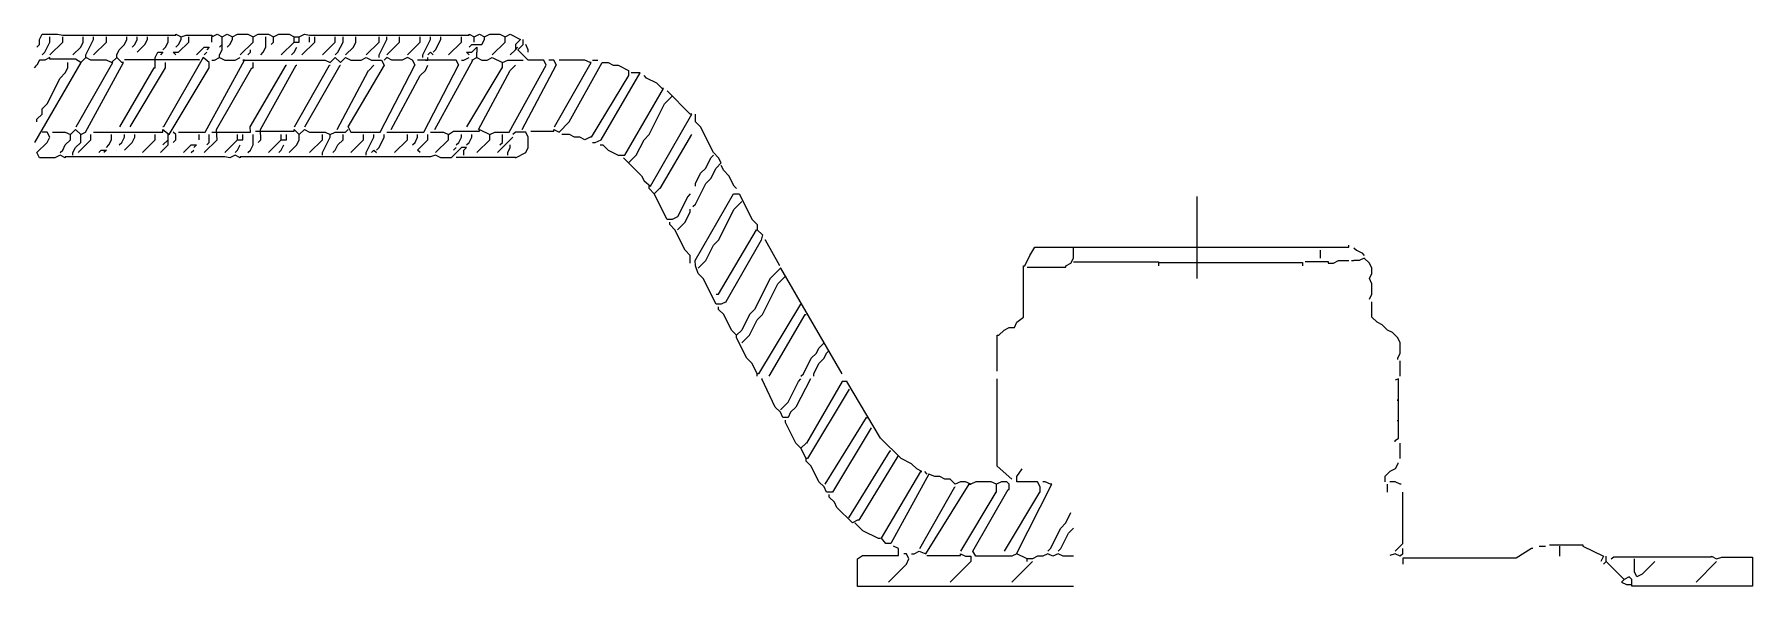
# Model space of a CAD drawing. Header units: millimetres. Extents: x -194958 to 83200, y -72620 to 64568.
# Drawn here: x -192468 to -192161.7, y -36059 to -35960.5 of the extents above; entities that cross this region are included whole.
import ezdxf

# ---------------------------------------------------------------- set-up
doc = ezdxf.new("R2010")
doc.units = ezdxf.units.MM
doc.header["$LTSCALE"] = 200
doc.layers.add('VL-TEST-DRAIN VALVE', color=7, linetype='Continuous', lineweight=20)

# ---------------------------------------------------------------- blocks, each defined once
blk = doc.blocks.new('A$Cab73a533')
at = {"color": 7}
for p, q in [((-30.696, 48.662, 0.006), (-30.611, 48.747, 0.006)), ((-30.611, 48.916, 0.006), (-30.527, 49.086, 0.006)), ((-30.611, 48.747, 0.006), (-30.611, 48.916, 0.006)), ((-30.527, 49.086, 0.006), (-30.018, 49.086, 0.006)), ((-30.442, 48.493, 0.006), (-30.273, 48.831, 0.006)), ((-30.273, 48.831, 0.006), (-30.273, 49.001, 0.006)), ((-30.273, 48.408, 0.006), (-29.849, 48.831, 0.006)), ((-30.018, 49.086, 0.006), (-29.849, 49.054, 0.006)), ((-29.849, 49.054, 0.006), (-26.121, 49.054, 0.006)), ((-29.849, 48.831, 0.006), (-29.849, 49.001, 0.006)), ((-29.256, 48.662, 0.006), (-29.171, 48.831, 0.006)), ((-29.171, 48.831, 0.006), (-29.171, 49.001, 0.006)), ((-29.086, 48.408, 0.006), (-28.832, 48.916, 0.006)), ((-28.832, 48.916, 0.006), (-28.832, 49.001, 0.006)), ((-28.832, 48.408, 0.006), (-28.409, 48.831, 0.006)), ((-28.409, 48.831, 0.006), (-28.409, 49.001, 0.006)), ((-27.985, 48.577, 0.006), (-27.816, 48.747, 0.006)), ((-27.816, 48.747, 0.006), (-27.731, 48.916, 0.006)), ((-27.731, 48.916, 0.006), (-27.731, 49.001, 0.006)), ((-27.562, 48.662, 0.006), (-27.477, 48.747, 0.006)), ((-27.477, 48.747, 0.006), (-27.392, 48.916, 0.006)), ((-27.392, 48.916, 0.006), (-27.392, 49.001, 0.006)), ((-27.392, 48.493, 0.006), (-27.138, 48.747, 0.006)), ((-27.138, 48.747, 0.006), (-27.053, 48.916, 0.006)), ((-27.053, 48.916, 0.006), (-27.053, 49.001, 0.006)), ((-26.46, 48.662, 0.006), (-26.375, 48.831, 0.006)), ((-26.375, 48.831, 0.006), (-26.375, 49.001, 0.006)), ((-26.121, 49.054, 0.006), (-26.121, 49.086, 0.006)), ((-26.121, 49.086, 0.006), (-25.952, 49.001, 0.006)), ((-26.121, 48.662, 0.006), (-26.037, 48.747, 0.006)), ((-26.037, 48.747, 0.006), (-25.952, 48.916, 0.006)), ((-26.037, 48.493, 0.006), (-25.698, 48.831, 0.006)), ((-25.952, 49.001, 0.006), (-25.782, 49.057, 0.006)), ((-25.952, 48.916, 0.006), (-25.952, 49.001, 0.006)), ((-25.782, 49.057, 0.006), (-24.935, 49.057, 0.006)), ((-25.698, 48.831, 0.006), (-25.698, 49.001, 0.006)), ((-24.935, 49.001, 0.006), (-24.766, 49.086, 0.006)), ((-24.935, 49.057, 0.006), (-24.935, 49.001, 0.006)), ((-24.935, 48.831, 0.006), (-24.935, 49.001, 0.006)), ((-24.766, 49.086, 0.006), (-24.596, 49.001, 0.006)), ((-24.596, 48.747, 0.006), (-24.681, 48.662, 0.006)), ((-24.596, 49.001, 0.006), (-24.427, 49.086, 0.006)), ((-24.596, 48.747, 0.006), (-24.596, 49.001, 0.006)), ((-24.596, 48.577, 0.006), (-24.596, 48.747, 0.006)), ((-24.427, 49.086, 0.006), (-24.257, 49.001, 0.006)), ((-24.427, 48.662, 0.006), (-24.342, 48.747, 0.006)), ((-24.342, 48.747, 0.006), (-24.257, 48.916, 0.006)), ((-24.257, 49.001, 0.006), (-24.088, 49.086, 0.006)), ((-24.257, 48.916, 0.006), (-24.257, 49.001, 0.006)), ((-24.088, 49.086, 0.006), (-23.749, 49.086, 0.006)), ((-24.003, 48.408, 0.006), (-23.58, 48.831, 0.006)), ((-23.749, 49.086, 0.006), (-23.58, 49.001, 0.006)), ((-23.58, 49.001, 0.006), (-23.41, 49.086, 0.006)), ((-23.58, 48.831, 0.006), (-23.58, 49.001, 0.006)), ((-23.41, 49.086, 0.006), (-23.071, 49.086, 0.006)), ((-23.156, 48.662, 0.006), (-23.156, 49.001, 0.006)), ((-23.071, 49.086, 0.006), (-22.902, 49.001, 0.006)), ((-22.987, 48.747, 0.006), (-22.902, 48.831, 0.006)), ((-22.902, 49.001, 0.006), (-22.732, 49.086, 0.006)), ((-22.902, 48.831, 0.006), (-22.902, 49.001, 0.006)), ((-22.732, 49.086, 0.006), (-22.394, 49.086, 0.006)), ((-22.648, 48.408, 0.006), (-22.224, 48.831, 0.006)), ((-22.394, 49.086, 0.006), (-22.224, 49.001, 0.006)), ((-22.224, 49.001, 0.006), (-22.055, 49.001, 0.006)), ((-22.224, 48.831, 0.006), (-22.224, 49.001, 0.006)), ((-22.224, 48.831, 0.006), (-22.055, 48.831, 0.006)), ((-22.055, 49.001, 0.006), (-21.885, 49.086, 0.006)), ((-22.055, 48.831, 0.006), (-22.055, 49.001, 0.006)), ((-21.97, 48.408, 0.006), (-21.546, 48.831, 0.006)), ((-21.885, 49.086, 0.006), (-21.716, 49.053, 0.006)), ((-21.716, 49.053, 0.006), (-16.463, 49.053, 0.006)), ((-21.716, 48.831, 0.006), (-21.716, 49.001, 0.006)), ((-21.546, 48.831, 0.006), (-21.546, 49.001, 0.006)), ((-21.292, 48.408, 0.006), (-20.869, 48.831, 0.006)), ((-20.869, 48.831, 0.006), (-20.869, 49.001, 0.006)), ((-20.784, 48.493, 0.006), (-20.614, 48.831, 0.006)), ((-20.614, 48.831, 0.006), (-20.614, 49.001, 0.006)), ((-20.276, 48.662, 0.006), (-20.191, 48.831, 0.006)), ((-20.191, 48.831, 0.006), (-20.191, 49.001, 0.006)), ((-19.852, 48.408, 0.006), (-19.428, 48.831, 0.006)), ((-19.428, 48.831, 0.006), (-19.428, 49.001, 0.006)), ((-19.428, 48.408, 0.006), (-19.174, 48.916, 0.006)), ((-19.174, 48.916, 0.006), (-19.174, 49.001, 0.006)), ((-19.174, 48.408, 0.006), (-18.751, 48.831, 0.006)), ((-18.751, 48.831, 0.006), (-18.751, 49.001, 0.006)), ((-18.496, 48.408, 0.006), (-18.073, 48.831, 0.006)), ((-18.073, 48.831, 0.006), (-18.073, 49.001, 0.006)), ((-17.988, 48.408, 0.006), (-17.734, 48.916, 0.006)), ((-17.734, 48.916, 0.006), (-17.734, 49.001, 0.006)), ((-17.565, 48.577, 0.006), (-17.395, 48.916, 0.006)), ((-17.395, 48.916, 0.006), (-17.395, 49.001, 0.006)), ((-17.141, 48.408, 0.006), (-16.717, 48.831, 0.006)), ((-16.717, 48.831, 0.006), (-16.717, 49.001, 0.006)), ((-16.463, 49.053, 0.006), (-16.463, 49.086, 0.006)), ((-16.463, 49.086, 0.006), (-16.294, 49.001, 0.006)), ((-16.463, 48.662, 0.006), (-16.378, 48.747, 0.006)), ((-16.378, 48.747, 0.006), (-16.04, 48.747, 0.006)), ((-16.294, 49.001, 0.006), (-16.124, 49.086, 0.006)), ((-16.294, 48.831, 0.006), (-16.294, 49.001, 0.006)), ((-16.124, 49.086, 0.006), (-15.955, 49.001, 0.006)), ((-16.04, 48.747, 0.006), (-15.955, 48.916, 0.006)), ((-15.955, 49.001, 0.006), (-15.785, 49.086, 0.006)), ((-15.955, 48.916, 0.006), (-15.955, 49.001, 0.006)), ((-15.785, 49.086, 0.006), (-15.447, 49.086, 0.006)), ((-15.701, 48.408, 0.006), (-15.277, 48.831, 0.006)), ((-15.447, 49.086, 0.006), (-15.277, 49.001, 0.006)), ((-15.277, 49.001, 0.006), (-15.108, 49.086, 0.006)), ((-15.277, 48.831, 0.006), (-15.277, 49.001, 0.006)), ((-15.108, 49.086, 0.006), (-14.769, 48.916, 0.006)), ((-14.769, 48.916, 0.006), (-14.938, 48.747, 0.006)), ((-14.938, 48.747, 0.006), (-14.938, 48.577, 0.006)), ((-14.854, 48.577, 0.006), (-14.684, 48.747, 0.006)), ((-14.684, 48.747, 0.006), (-14.684, 48.916, 0.006)), ((-14.515, 48.577, 0.006), (-14.599, 48.747, 0.006)), ((-30.764, 45.527, 0.006), (-29.243, 48.154, 0.006)), ((-30.611, 48.238, 0.006), (-30.696, 48.069, 0.006)), ((-30.442, 48.238, 0.006), (-30.611, 48.238, 0.006)), ((-30.527, 48.408, 0.006), (-30.442, 48.493, 0.006)), ((-30.273, 48.323, 0.006), (-30.442, 48.238, 0.006)), ((-30.273, 48.267, 0.006), (-30.273, 48.323, 0.006)), ((-29.425, 48.267, 0.006), (-30.273, 48.267, 0.006)), ((-29.68, 47.984, 0.006), (-29.68, 48.154, 0.006)), ((-29.51, 48.408, 0.006), (-29.256, 48.662, 0.006)), ((-29.256, 48.154, 0.006), (-29.425, 48.267, 0.006)), ((-29.4, 46.036, 0.006), (-28.196, 48.154, 0.006)), ((-29.086, 48.323, 0.006), (-29.256, 48.154, 0.006)), ((-29.243, 48.154, 0.006), (-29.256, 48.154, 0.006)), ((-29.098, 45.866, 0.006), (-27.847, 48.154, 0.006)), ((-29.086, 48.323, 0.006), (-29.086, 48.408, 0.006)), ((-28.917, 48.238, 0.006), (-29.086, 48.323, 0.006)), ((-28.409, 48.238, 0.006), (-28.917, 48.238, 0.006)), ((-28.239, 48.154, 0.006), (-28.409, 48.238, 0.006)), ((-28.07, 48.323, 0.006), (-28.239, 48.154, 0.006)), ((-28.196, 48.154, 0.006), (-28.239, 48.154, 0.006)), ((-28.07, 48.408, 0.006), (-27.985, 48.577, 0.006)), ((-28.07, 48.323, 0.006), (-28.07, 48.408, 0.006)), ((-27.9, 48.154, 0.006), (-28.07, 48.323, 0.006)), ((-27.847, 48.154, 0.006), (-27.9, 48.154, 0.006)), ((-27.816, 48.255, 0.006), (-25.359, 48.255, 0.006)), ((-27.646, 48.493, 0.006), (-27.646, 48.493, 0.006)), ((-26.799, 48.323, 0.006), (-26.714, 48.493, 0.006)), ((-26.799, 47.984, 0.006), (-26.799, 48.323, 0.006)), ((-26.714, 48.493, 0.006), (-26.545, 48.493, 0.006)), ((-26.545, 48.493, 0.006), (-26.63, 48.408, 0.006)), ((-26.545, 48.577, 0.006), (-26.46, 48.662, 0.006)), ((-25.22, 48.323, 0.006), (-26.526, 46.036, 0.006)), ((-26.46, 47.984, 0.006), (-26.46, 48.154, 0.006)), ((-26.121, 48.408, 0.006), (-26.206, 48.493, 0.006)), ((-26.206, 48.493, 0.006), (-26.037, 48.493, 0.006)), ((-25.444, 48.408, 0.006), (-25.189, 48.662, 0.006)), ((-25.359, 48.255, 0.006), (-25.359, 48.238, 0.006)), ((-25.02, 48.154, 0.006), (-25.22, 48.323, 0.006)), ((-25.189, 48.662, 0.006), (-25.02, 48.662, 0.006)), ((-25.189, 48.408, 0.006), (-25.105, 48.493, 0.006)), ((-25.159, 45.866, 0.006), (-23.865, 48.238, 0.006)), ((-25.02, 48.662, 0.006), (-25.105, 48.577, 0.006)), ((-25.02, 47.984, 0.006), (-25.02, 48.154, 0.006)), ((-24.935, 48.238, 0.006), (-24.85, 48.238, 0.006)), ((-24.85, 48.238, 0.006), (-24.681, 48.323, 0.006)), ((-24.681, 48.408, 0.006), (-24.596, 48.577, 0.006)), ((-24.681, 48.323, 0.006), (-24.681, 48.408, 0.006)), ((-24.681, 48.323, 0.006), (-24.512, 48.238, 0.006)), ((-24.512, 48.238, 0.006), (-24.173, 48.238, 0.006)), ((-24.173, 48.238, 0.006), (-24.003, 48.323, 0.006)), ((-23.919, 48.238, 0.006), (-21.208, 48.238, 0.006)), ((-23.865, 48.238, 0.006), (-23.919, 48.238, 0.006)), ((-23.749, 48.408, 0.006), (-23.664, 48.493, 0.006)), ((-23.664, 48.493, 0.006), (-23.664, 48.577, 0.006)), ((-23.58, 47.984, 0.006), (-23.58, 48.154, 0.006)), ((-23.326, 48.408, 0.006), (-23.241, 48.493, 0.006)), ((-23.241, 48.493, 0.006), (-23.156, 48.662, 0.006)), ((-22.309, 48.408, 0.006), (-22.224, 48.493, 0.006)), ((-22.224, 48.493, 0.006), (-22.139, 48.662, 0.006)), ((-21.208, 48.238, 0.006), (-21.038, 48.154, 0.006)), ((-21.038, 48.154, 0.006), (-20.869, 48.323, 0.006)), ((-20.869, 48.408, 0.006), (-20.784, 48.493, 0.006)), ((-20.869, 48.323, 0.006), (-20.699, 48.154, 0.006)), ((-20.699, 48.154, 0.006), (-20.53, 48.323, 0.006)), ((-20.53, 48.408, 0.006), (-20.276, 48.662, 0.006)), ((-20.53, 48.323, 0.006), (-20.36, 48.238, 0.006)), ((-20.36, 48.238, 0.006), (-20.021, 48.238, 0.006)), ((-20.021, 48.238, 0.006), (-19.852, 48.323, 0.006)), ((-19.852, 48.323, 0.006), (-19.683, 48.238, 0.006)), ((-19.683, 48.238, 0.006), (-19.344, 48.238, 0.006)), ((-19.428, 48.323, 0.006), (-19.428, 48.408, 0.006)), ((-19.344, 48.238, 0.006), (-19.26, 48.069, 0.006)), ((-19.174, 48.323, 0.006), (-19.259, 48.238, 0.006)), ((-19.005, 48.238, 0.006), (-19.174, 48.323, 0.006)), ((-18.666, 48.238, 0.006), (-19.005, 48.238, 0.006)), ((-18.496, 48.323, 0.006), (-18.666, 48.238, 0.006)), ((-18.327, 48.238, 0.006), (-18.496, 48.323, 0.006)), ((-18.242, 48.069, 0.006), (-18.327, 48.238, 0.006)), ((-16.887, 48.238, 0.006), (-18.158, 48.238, 0.006)), ((-17.988, 48.323, 0.006), (-17.988, 48.408, 0.006)), ((-17.903, 48.238, 0.006), (-17.819, 48.238, 0.006)), ((-17.819, 48.408, 0.006), (-17.734, 48.493, 0.006)), ((-17.819, 48.238, 0.006), (-17.819, 48.323, 0.006)), ((-17.734, 48.493, 0.006), (-17.649, 48.408, 0.006)), ((-17.649, 48.493, 0.006), (-17.565, 48.577, 0.006)), ((-17.594, 45.951, 0.006), (-16.345, 48.238, 0.006)), ((-16.802, 48.069, 0.006), (-16.887, 48.238, 0.006)), ((-16.717, 48.238, 0.006), (-16.633, 48.238, 0.006)), ((-16.633, 48.238, 0.006), (-16.463, 48.323, 0.006)), ((-16.463, 48.408, 0.006), (-16.548, 48.493, 0.006)), ((-16.548, 48.493, 0.006), (-16.378, 48.493, 0.006)), ((-16.378, 48.493, 0.006), (-16.209, 48.662, 0.006)), ((-16.378, 48.238, 0.006), (-16.209, 48.323, 0.006)), ((-16.345, 48.238, 0.006), (-16.378, 48.238, 0.006)), ((-16.209, 48.662, 0.006), (-16.209, 48.493, 0.006)), ((-16.209, 48.323, 0.006), (-16.209, 48.493, 0.006)), ((-16.209, 48.323, 0.006), (-16.04, 48.238, 0.006)), ((-16.04, 48.238, 0.006), (-15.87, 48.238, 0.006)), ((-15.87, 48.238, 0.006), (-15.701, 48.323, 0.006)), ((-15.701, 48.323, 0.006), (-15.362, 48.154, 0.006)), ((-15.362, 48.154, 0.006), (-15.192, 48.238, 0.006)), ((-15.362, 47.984, 0.006), (-15.362, 48.154, 0.006)), ((-15.192, 48.238, 0.006), (-14.684, 48.238, 0.006)), ((-15.108, 48.408, 0.006), (-14.938, 48.577, 0.006)), ((-14.938, 48.577, 0.006), (-14.854, 48.662, 0.006)), ((-14.515, 48.238, 0.006), (-14.854, 48.577, 0.006)), ((-14.515, 48.493, 0.006), (-14.515, 48.577, 0.006)), ((-14.006, 48.238, 0.006), (-14.515, 48.238, 0.006)), ((-13.922, 48.069, 0.006), (-14.006, 48.238, 0.006)), ((-13.667, 48.238, 0.006), (-13.837, 48.238, 0.006)), ((-13.583, 48.069, 0.006), (-13.667, 48.238, 0.006)), ((-13.647, 46.036, 0.006), (-12.439, 48.154, 0.006)), ((-12.651, 48.238, 0.006), (-13.498, 48.238, 0.006)), ((-13.168, 46.205, 0.006), (-12.077, 48.154, 0.006)), ((-12.481, 48.154, 0.006), (-12.651, 48.238, 0.006)), ((-12.439, 48.154, 0.006), (-12.481, 48.154, 0.006)), ((-12.397, 48.238, 0.006), (-12.227, 48.238, 0.006)), ((-12.077, 48.154, 0.006), (-12.058, 48.154, 0.006)), ((-12.058, 48.154, 0.006), (-11.888, 48.154, 0.006)), ((-11.888, 48.154, 0.006), (-11.719, 48.069, 0.006)), ((-30.781, 47.984, 0.006), (-30.696, 48.069, 0.006)), ((-30.357, 46.798, 0.006), (-29.934, 47.645, 0.006)), ((-29.934, 47.645, 0.006), (-29.764, 47.815, 0.006)), ((-29.764, 47.815, 0.006), (-29.68, 47.984, 0.006)), ((-27.972, 46.036, 0.006), (-26.831, 47.984, 0.006)), ((-27.623, 46.036, 0.006), (-26.467, 47.984, 0.006)), ((-26.831, 47.984, 0.006), (-26.799, 47.984, 0.006)), ((-26.467, 47.984, 0.006), (-26.46, 47.984, 0.006)), ((-26.344, 45.781, 0.006), (-25.027, 47.984, 0.006)), ((-25.027, 47.984, 0.006), (-25.02, 47.984, 0.006)), ((-24.782, 45.951, 0.006), (-23.617, 47.984, 0.006)), ((-23.671, 46.036, 0.006), (-22.49, 48.069, 0.006)), ((-23.617, 47.984, 0.006), (-23.58, 47.984, 0.006)), ((-23.332, 45.951, 0.006), (-22.157, 48.069, 0.006)), ((-22.49, 48.069, 0.006), (-22.478, 48.069, 0.006)), ((-22.211, 46.036, 0.006), (-21.058, 48.069, 0.006)), ((-22.157, 48.069, 0.006), (-22.139, 48.069, 0.006)), ((-21.869, 46.036, 0.006), (-20.715, 48.069, 0.006)), ((-21.058, 48.069, 0.006), (-21.038, 48.069, 0.006)), ((-20.811, 45.951, 0.006), (-19.772, 47.899, 0.006)), ((-20.715, 48.069, 0.006), (-20.699, 48.069, 0.006)), ((-19.26, 48.069, 0.006), (-20.454, 46.036, 0.006)), ((-19.772, 47.899, 0.006), (-19.767, 47.899, 0.006)), ((-19.767, 47.899, 0.006), (-19.598, 48.069, 0.006)), ((-19.393, 45.866, 0.006), (-18.254, 48.069, 0.006)), ((-19.032, 45.951, 0.006), (-18.075, 47.73, 0.006)), ((-18.254, 48.069, 0.006), (-18.242, 48.069, 0.006)), ((-18.073, 47.73, 0.006), (-17.903, 47.899, 0.006)), ((-17.953, 45.866, 0.006), (-16.817, 48.069, 0.006)), ((-17.903, 47.899, 0.006), (-17.819, 48.069, 0.006)), ((-16.817, 48.069, 0.006), (-16.802, 48.069, 0.006)), ((-16.533, 46.036, 0.006), (-15.37, 47.984, 0.006)), ((-16.152, 45.951, 0.006), (-15.112, 47.899, 0.006)), ((-15.37, 47.984, 0.006), (-15.362, 47.984, 0.006)), ((-15.146, 45.866, 0.006), (-13.921, 48.069, 0.006)), ((-15.112, 47.899, 0.006), (-15.108, 47.899, 0.006)), ((-15.108, 47.899, 0.006), (-14.938, 48.069, 0.006)), ((-14.715, 45.951, 0.006), (-13.592, 48.069, 0.006)), ((-13.592, 48.069, 0.006), (-13.583, 48.069, 0.006)), ((-11.214, 47.73, 0.006), (-12.446, 45.697, 0.006)), ((-12.108, 45.612, 0.006), (-10.827, 47.815, 0.006)), ((-11.719, 48.069, 0.006), (-11.549, 48.069, 0.006)), ((-11.549, 48.069, 0.006), (-11.211, 47.899, 0.006)), ((-11.211, 47.899, 0.006), (-11.214, 47.73, 0.006)), ((-10.872, 47.815, 0.006), (-11.126, 47.815, 0.006)), ((-10.827, 47.815, 0.006), (-10.872, 47.815, 0.006)), ((-10.618, 47.645, 0.006), (-10.702, 47.73, 0.006)), ((-10.279, 47.476, 0.006), (-10.618, 47.645, 0.006)), ((-11.339, 45.104, 0.006), (-10.063, 47.306, 0.006)), ((-10.109, 47.306, 0.006), (-10.279, 47.476, 0.006)), ((-10.063, 47.306, 0.006), (-10.109, 47.306, 0.006)), ((-10.024, 46.798, 0.006), (-9.77, 47.052, 0.006)), ((-9.177, 46.459, 0.006), (-9.94, 47.222, 0.006)), ((-30.696, 46.29, 0.006), (-30.527, 46.459, 0.006)), ((-30.527, 46.629, 0.006), (-30.357, 46.798, 0.006)), ((-30.527, 46.459, 0.006), (-30.527, 46.629, 0.006)), ((-10.533, 45.781, 0.006), (-10.024, 46.798, 0.006)), ((-10.489, 44.087, 0.006), (-9.131, 46.459, 0.006)), ((-9.131, 46.459, 0.006), (-9.177, 46.459, 0.006)), ((-9.008, 46.205, 0.006), (-9.008, 46.459, 0.006)), ((-30.696, 46.205, 0.006), (-30.696, 46.29, 0.006)), ((-30.357, 45.866, 0.006), (-30.527, 45.866, 0.006)), ((-30.273, 45.697, 0.006), (-30.357, 45.866, 0.006)), ((-30.188, 45.866, 0.006), (-29.764, 45.866, 0.006)), ((-29.764, 45.866, 0.006), (-29.595, 45.781, 0.006)), ((-29.595, 45.781, 0.006), (-29.425, 45.951, 0.006)), ((-29.425, 45.951, 0.006), (-29.256, 45.781, 0.006)), ((-29.256, 45.781, 0.006), (-29.098, 45.866, 0.006)), ((-28.832, 45.866, 0.006), (-26.545, 45.866, 0.006)), ((-26.526, 46.036, 0.006), (-26.545, 46.036, 0.006)), ((-26.545, 45.866, 0.006), (-26.545, 45.951, 0.006)), ((-26.545, 45.951, 0.006), (-26.344, 45.781, 0.006)), ((-26.121, 45.781, 0.006), (-26.206, 45.866, 0.006)), ((-26.037, 45.866, 0.006), (-25.159, 45.866, 0.006)), ((-24.935, 45.866, 0.006), (-23.664, 45.866, 0.006)), ((-24.766, 45.612, 0.006), (-24.782, 45.951, 0.006)), ((-23.664, 45.866, 0.006), (-23.671, 46.036, 0.006)), ((-23.495, 45.894, 0.006), (-22.224, 45.894, 0.006)), ((-23.326, 45.612, 0.006), (-23.332, 45.951, 0.006)), ((-22.224, 45.894, 0.006), (-22.224, 45.951, 0.006)), ((-22.224, 45.951, 0.006), (-22.055, 45.781, 0.006)), ((-22.055, 45.781, 0.006), (-21.885, 45.951, 0.006)), ((-21.885, 45.951, 0.006), (-21.716, 45.866, 0.006)), ((-21.716, 45.866, 0.006), (-21.208, 45.866, 0.006)), ((-21.208, 45.866, 0.006), (-21.038, 45.781, 0.006)), ((-21.038, 45.781, 0.006), (-20.869, 45.866, 0.006)), ((-20.869, 45.866, 0.006), (-20.53, 45.866, 0.006)), ((-20.53, 45.866, 0.006), (-20.445, 45.951, 0.006)), ((-20.454, 46.036, 0.006), (-20.445, 46.036, 0.006)), ((-20.445, 46.036, 0.006), (-20.36, 45.866, 0.006)), ((-20.36, 45.866, 0.006), (-19.393, 45.866, 0.006)), ((-19.174, 45.866, 0.006), (-17.953, 45.866, 0.006)), ((-17.734, 45.866, 0.006), (-17.31, 45.866, 0.006)), ((-17.31, 45.866, 0.006), (-17.141, 45.781, 0.006)), ((-17.141, 45.781, 0.006), (-16.972, 45.894, 0.006)), ((-16.972, 45.894, 0.006), (-16.124, 45.894, 0.006)), ((-16.124, 45.894, 0.006), (-16.124, 45.951, 0.006)), ((-16.124, 45.951, 0.006), (-15.785, 45.781, 0.006)), ((-15.785, 45.781, 0.006), (-15.616, 45.866, 0.006)), ((-15.616, 45.866, 0.006), (-15.146, 45.866, 0.006)), ((-14.938, 45.866, 0.006), (-15.023, 45.781, 0.006)), ((-14.599, 45.866, 0.006), (-14.938, 45.866, 0.006)), ((-14.515, 45.697, 0.006), (-14.599, 45.866, 0.006)), ((-14.43, 45.894, 0.006), (-13.667, 45.894, 0.006)), ((-13.667, 45.894, 0.006), (-13.667, 45.951, 0.006)), ((-13.667, 45.951, 0.006), (-13.498, 45.866, 0.006)), ((-13.498, 45.866, 0.006), (-13.168, 46.205, 0.006)), ((-8.838, 46.036, 0.006), (-9.008, 46.205, 0.006)), ((-8.415, 45.188, 0.006), (-8.838, 46.036, 0.006)), ((-30.696, 45.188, 0.006), (-30.357, 45.527, 0.006)), ((-30.357, 45.527, 0.006), (-30.273, 45.697, 0.006)), ((-29.849, 45.273, 0.006), (-29.764, 45.443, 0.006)), ((-29.764, 45.443, 0.006), (-29.595, 45.612, 0.006)), ((-29.595, 45.612, 0.006), (-29.595, 45.781, 0.006)), ((-29.51, 45.188, 0.006), (-29.425, 45.358, 0.006)), ((-29.425, 45.358, 0.006), (-29.256, 45.527, 0.006)), ((-29.341, 45.188, 0.006), (-28.917, 45.612, 0.006)), ((-29.256, 45.527, 0.006), (-29.256, 45.781, 0.006)), ((-28.917, 45.612, 0.006), (-28.917, 45.781, 0.006)), ((-28.409, 45.358, 0.006), (-28.324, 45.443, 0.006)), ((-28.324, 45.443, 0.006), (-28.239, 45.612, 0.006)), ((-28.239, 45.612, 0.006), (-28.239, 45.781, 0.006)), ((-27.985, 45.443, 0.006), (-27.9, 45.527, 0.006)), ((-27.9, 45.527, 0.006), (-27.816, 45.697, 0.006)), ((-27.816, 45.697, 0.006), (-27.816, 45.781, 0.006)), ((-27.816, 45.273, 0.006), (-27.562, 45.527, 0.006)), ((-27.562, 45.527, 0.006), (-27.477, 45.697, 0.006)), ((-27.477, 45.697, 0.006), (-27.477, 45.781, 0.006)), ((-27.223, 45.188, 0.006), (-26.799, 45.612, 0.006)), ((-26.799, 45.612, 0.006), (-26.799, 45.781, 0.006)), ((-26.63, 45.188, 0.006), (-26.375, 45.443, 0.006)), ((-26.375, 45.612, 0.006), (-26.545, 45.443, 0.006)), ((-26.375, 45.612, 0.006), (-26.375, 45.781, 0.006)), ((-26.375, 45.443, 0.006), (-26.375, 45.612, 0.006)), ((-26.206, 45.527, 0.006), (-26.121, 45.612, 0.006)), ((-26.121, 45.612, 0.006), (-26.121, 45.781, 0.006)), ((-25.867, 45.188, 0.006), (-25.613, 45.443, 0.006)), ((-25.613, 45.443, 0.006), (-25.444, 45.443, 0.006)), ((-25.444, 45.443, 0.006), (-25.528, 45.358, 0.006)), ((-25.359, 45.612, 0.006), (-25.359, 45.781, 0.006)), ((-25.189, 45.188, 0.006), (-24.766, 45.612, 0.006)), ((-25.105, 45.443, 0.006), (-25.02, 45.527, 0.006)), ((-25.02, 45.527, 0.006), (-25.02, 45.781, 0.006)), ((-24.512, 45.188, 0.006), (-24.088, 45.612, 0.006)), ((-24.088, 45.612, 0.006), (-24.088, 45.781, 0.006)), ((-24.088, 45.612, 0.006), (-23.919, 45.612, 0.006)), ((-24.088, 45.273, 0.006), (-24.003, 45.443, 0.006)), ((-23.919, 45.612, 0.006), (-23.919, 45.781, 0.006)), ((-23.664, 45.273, 0.006), (-23.58, 45.443, 0.006)), ((-23.58, 45.443, 0.006), (-23.58, 45.781, 0.006)), ((-23.41, 45.527, 0.006), (-23.326, 45.612, 0.006)), ((-23.071, 45.188, 0.006), (-22.648, 45.612, 0.006)), ((-22.648, 45.612, 0.006), (-22.648, 45.781, 0.006)), ((-22.648, 45.612, 0.006), (-22.478, 45.612, 0.006)), ((-22.648, 45.273, 0.006), (-22.563, 45.443, 0.006)), ((-22.478, 45.612, 0.006), (-22.478, 45.781, 0.006)), ((-22.394, 45.188, 0.006), (-22.139, 45.443, 0.006)), ((-22.139, 45.443, 0.006), (-22.055, 45.612, 0.006)), ((-22.055, 45.612, 0.006), (-22.055, 45.781, 0.006)), ((-21.716, 45.188, 0.006), (-21.292, 45.612, 0.006)), ((-21.292, 45.612, 0.006), (-21.292, 45.781, 0.006)), ((-21.292, 45.188, 0.006), (-21.038, 45.697, 0.006)), ((-21.038, 45.697, 0.006), (-21.038, 45.781, 0.006)), ((-20.869, 45.273, 0.006), (-20.784, 45.443, 0.006)), ((-20.784, 45.443, 0.006), (-20.614, 45.612, 0.006)), ((-20.614, 45.612, 0.006), (-20.614, 45.781, 0.006)), ((-20.36, 45.188, 0.006), (-19.937, 45.612, 0.006)), ((-19.937, 45.612, 0.006), (-19.937, 45.781, 0.006)), ((-19.852, 45.188, 0.006), (-19.598, 45.697, 0.006)), ((-19.598, 45.697, 0.006), (-19.598, 45.781, 0.006)), ((-19.513, 45.273, 0.006), (-19.428, 45.358, 0.006)), ((-19.428, 45.358, 0.006), (-19.259, 45.697, 0.006)), ((-19.259, 45.697, 0.006), (-19.259, 45.781, 0.006)), ((-18.92, 45.188, 0.006), (-18.496, 45.612, 0.006)), ((-18.496, 45.612, 0.006), (-18.496, 45.781, 0.006)), ((-18.327, 45.443, 0.006), (-18.242, 45.527, 0.006)), ((-18.242, 45.527, 0.006), (-18.158, 45.697, 0.006)), ((-18.158, 45.697, 0.006), (-18.158, 45.781, 0.006)), ((-18.158, 45.273, 0.006), (-17.819, 45.612, 0.006)), ((-17.819, 45.612, 0.006), (-17.819, 45.781, 0.006)), ((-17.565, 45.188, 0.006), (-17.141, 45.612, 0.006)), ((-17.141, 45.612, 0.006), (-17.141, 45.781, 0.006)), ((-16.717, 45.358, 0.006), (-17.056, 45.019, 0.006)), ((-16.972, 45.273, 0.006), (-16.887, 45.358, 0.006)), ((-16.887, 45.443, 0.006), (-16.802, 45.527, 0.006)), ((-16.802, 45.527, 0.006), (-16.717, 45.697, 0.006)), ((-16.717, 45.697, 0.006), (-16.717, 45.781, 0.006)), ((-16.548, 45.358, 0.006), (-16.717, 45.358, 0.006)), ((-16.633, 45.273, 0.006), (-16.548, 45.358, 0.006)), ((-16.548, 45.443, 0.006), (-16.463, 45.527, 0.006)), ((-16.463, 45.527, 0.006), (-16.378, 45.697, 0.006)), ((-16.378, 45.697, 0.006), (-16.378, 45.781, 0.006)), ((-16.209, 45.188, 0.006), (-15.785, 45.612, 0.006)), ((-15.785, 45.612, 0.006), (-15.785, 45.781, 0.006)), ((-15.531, 45.188, 0.006), (-15.023, 45.697, 0.006)), ((-15.447, 45.443, 0.006), (-15.362, 45.527, 0.006)), ((-15.362, 45.527, 0.006), (-15.362, 45.781, 0.006)), ((-15.192, 45.188, 0.006), (-15.108, 45.358, 0.006)), ((-15.108, 45.358, 0.006), (-15.108, 45.443, 0.006)), ((-14.599, 45.188, 0.006), (-14.515, 45.358, 0.006)), ((-14.515, 45.358, 0.006), (-14.515, 45.697, 0.006)), ((-13.159, 45.781, 0.006), (-13.413, 45.781, 0.006)), ((-12.99, 45.697, 0.006), (-13.159, 45.781, 0.006)), ((-12.82, 45.697, 0.006), (-12.99, 45.697, 0.006)), ((-12.651, 45.612, 0.006), (-12.82, 45.697, 0.006)), ((-12.481, 45.697, 0.006), (-12.651, 45.612, 0.006)), ((-12.446, 45.697, 0.006), (-12.481, 45.697, 0.006)), ((-12.397, 45.527, 0.006), (-12.312, 45.527, 0.006)), ((-12.312, 45.527, 0.006), (-12.108, 45.612, 0.006)), ((-12.142, 45.443, 0.006), (-12.058, 45.443, 0.006)), ((-12.058, 45.443, 0.006), (-11.888, 45.273, 0.006)), ((-10.956, 45.104, 0.006), (-10.702, 45.612, 0.006)), ((-10.702, 45.612, 0.006), (-10.533, 45.781, 0.006)), ((-9.143, 45.781, 0.006), (-10.181, 44.002, 0.006)), ((-30.611, 45.019, 0.006), (-30.696, 45.188, 0.006)), ((-30.103, 45.019, 0.006), (-30.611, 45.019, 0.006)), ((-29.934, 45.104, 0.006), (-30.103, 45.019, 0.006)), ((-29.934, 45.188, 0.006), (-29.849, 45.273, 0.006)), ((-29.764, 45.019, 0.006), (-29.934, 45.104, 0.006)), ((-24.512, 45.052, 0.006), (-29.764, 45.052, 0.006)), ((-29.764, 45.052, 0.006), (-29.764, 45.019, 0.006)), ((-29.51, 45.104, 0.006), (-29.51, 45.188, 0.006)), ((-28.663, 45.188, 0.006), (-28.578, 45.273, 0.006)), ((-28.578, 45.273, 0.006), (-28.409, 45.273, 0.006)), ((-28.409, 45.273, 0.006), (-28.493, 45.188, 0.006)), ((-28.07, 45.273, 0.006), (-28.07, 45.273, 0.006)), ((-25.613, 45.188, 0.006), (-25.528, 45.273, 0.006)), ((-24.342, 45.019, 0.006), (-24.512, 45.052, 0.006)), ((-24.173, 45.104, 0.006), (-24.342, 45.019, 0.006)), ((-24.173, 45.188, 0.006), (-24.088, 45.273, 0.006)), ((-24.003, 45.019, 0.006), (-24.173, 45.104, 0.006)), ((-17.734, 45.045, 0.006), (-24.003, 45.045, 0.006)), ((-24.003, 45.045, 0.006), (-24.003, 45.019, 0.006)), ((-23.749, 45.188, 0.006), (-23.664, 45.273, 0.006)), ((-22.732, 45.188, 0.006), (-22.648, 45.273, 0.006)), ((-21.292, 45.104, 0.006), (-21.292, 45.188, 0.006)), ((-20.953, 45.188, 0.006), (-20.869, 45.273, 0.006)), ((-19.852, 45.104, 0.006), (-19.852, 45.188, 0.006)), ((-19.683, 45.188, 0.006), (-19.598, 45.273, 0.006)), ((-19.598, 45.273, 0.006), (-19.513, 45.188, 0.006)), ((-18.412, 45.273, 0.006), (-18.412, 45.273, 0.006)), ((-18.073, 45.188, 0.006), (-18.158, 45.273, 0.006)), ((-17.565, 45.104, 0.006), (-17.734, 45.045, 0.006)), ((-17.395, 45.019, 0.006), (-17.565, 45.104, 0.006)), ((-17.056, 45.019, 0.006), (-17.395, 45.019, 0.006)), ((-16.887, 45.036, 0.006), (-14.938, 45.036, 0.006)), ((-16.633, 45.104, 0.006), (-16.633, 45.273, 0.006)), ((-15.192, 45.104, 0.006), (-15.192, 45.188, 0.006)), ((-14.938, 45.019, 0.006), (-14.599, 45.188, 0.006)), ((-14.938, 45.036, 0.006), (-14.938, 45.019, 0.006)), ((-11.888, 45.273, 0.006), (-11.549, 45.104, 0.006)), ((-11.549, 45.104, 0.006), (-11.339, 45.104, 0.006)), ((-11.38, 45.019, 0.006), (-10.787, 44.426, 0.006)), ((-11.211, 44.85, 0.006), (-10.956, 45.104, 0.006)), ((-8.669, 44.68, 0.006), (-8.5, 45.019, 0.006)), ((-8.5, 45.019, 0.006), (-8.415, 45.104, 0.006)), ((-8.245, 45.019, 0.006), (-8.415, 45.188, 0.006)), ((-8.33, 44.68, 0.006), (-8.161, 44.85, 0.006)), ((-8.161, 44.85, 0.006), (-8.245, 45.019, 0.006)), ((-8.076, 44.595, 0.006), (-8.161, 44.765, 0.006)), ((-10.787, 44.426, 0.006), (-10.702, 44.257, 0.006)), ((-10.702, 44.257, 0.006), (-10.489, 44.087, 0.006)), ((-9.008, 44.172, 0.006), (-8.838, 44.511, 0.006)), ((-9.008, 43.494, 0.006), (-8.669, 44.172, 0.006)), ((-9.008, 44.087, 0.006), (-9.008, 44.172, 0.006)), ((-8.838, 44.511, 0.006), (-8.669, 44.68, 0.006)), ((-8.669, 44.172, 0.006), (-8.5, 44.341, 0.006)), ((-8.5, 44.341, 0.006), (-8.33, 44.68, 0.006)), ((-7.906, 44.426, 0.006), (-8.076, 44.595, 0.006)), ((-7.737, 44.087, 0.006), (-7.906, 44.426, 0.006)), ((-10.533, 44.002, 0.006), (-10.533, 44.087, 0.006)), ((-10.363, 43.833, 0.006), (-10.533, 44.002, 0.006)), ((-10.194, 44.002, 0.006), (-10.363, 43.833, 0.006)), ((-9.94, 42.986, 0.006), (-10.363, 43.833, 0.006)), ((-10.181, 44.002, 0.006), (-10.194, 44.002, 0.006)), ((-9.262, 43.748, 0.006), (-9.601, 43.07, 0.006)), ((-9.177, 43.833, 0.006), (-9.262, 43.748, 0.006)), ((-9.02, 41.63, 0.006), (-7.751, 43.833, 0.006)), ((-7.751, 43.833, 0.006), (-7.737, 43.833, 0.006)), ((-7.652, 44.002, 0.006), (-7.737, 44.087, 0.006)), ((-7.737, 43.833, 0.006), (-7.568, 43.833, 0.006)), ((-7.737, 43.325, 0.006), (-7.483, 43.579, 0.006)), ((-7.568, 43.833, 0.006), (-7.144, 42.986, 0.006)), ((7.513, 41.037, 0.006), (7.513, 43.748, 0.006)), ((-9.601, 43.07, 0.006), (-9.77, 42.986, 0.006)), ((-9.347, 42.901, 0.006), (-9.177, 43.24, 0.006)), ((-9.177, 43.24, 0.006), (-9.177, 43.325, 0.006)), ((-9.093, 43.409, 0.006), (-9.008, 43.494, 0.006)), ((-8.245, 42.308, 0.006), (-7.737, 43.325, 0.006)), ((-9.77, 42.986, 0.006), (-9.94, 42.986, 0.006)), ((-9.855, 42.816, 0.006), (-9.855, 42.901, 0.006)), ((-9.686, 42.647, 0.006), (-9.855, 42.816, 0.006)), ((-9.347, 41.969, 0.006), (-9.686, 42.647, 0.006)), ((-9.601, 42.647, 0.006), (-9.347, 42.901, 0.006)), ((-8.248, 40.529, 0.006), (-6.999, 42.647, 0.006)), ((-7.144, 42.986, 0.006), (-6.975, 42.816, 0.006)), ((-6.999, 42.647, 0.006), (-6.975, 42.647, 0.006)), ((-6.975, 42.816, 0.006), (-6.975, 42.647, 0.006)), ((-6.975, 42.647, 0.006), (-6.805, 42.477, 0.006)), ((-6.805, 42.477, 0.006), (-6.843, 42.308, 0.006)), ((-9.177, 41.8, 0.006), (-9.347, 41.969, 0.006)), ((-8.669, 41.63, 0.006), (-8.415, 42.139, 0.006)), ((-8.415, 42.139, 0.006), (-8.245, 42.308, 0.006)), ((-6.843, 42.308, 0.006), (-8.007, 40.275, 0.006)), ((-6.704, 42.308, 0.006), (-6.72, 42.308, 0.006)), ((-6.229, 41.461, 0.006), (-6.704, 42.308, 0.006)), ((2.006, 41.8, 0.006), (2.175, 42.075, 0.006)), ((2.175, 42.075, 0.006), (12.511, 42.075, 0.006)), ((3.446, 41.715, 0.006), (3.446, 42.054, 0.006)), ((11.579, 41.715, 0.006), (11.579, 41.969, 0.006)), ((12.511, 42.075, 0.006), (12.511, 42.139, 0.006)), ((12.68, 42.054, 0.006), (12.765, 41.969, 0.006)), ((12.765, 41.969, 0.006), (12.935, 41.884, 0.006)), ((12.935, 41.884, 0.006), (13.019, 41.8, 0.006)), ((-9.177, 41.545, 0.006), (-9.177, 41.8, 0.006)), ((-9.008, 41.461, 0.006), (-9.02, 41.63, 0.006)), ((-8.923, 41.207, 0.006), (-9.008, 41.461, 0.006)), ((-8.923, 41.376, 0.006), (-8.669, 41.63, 0.006)), ((-6.212, 41.376, 0.006), (-6.551, 41.037, 0.006)), ((-6.191, 41.376, 0.006), (-6.212, 41.376, 0.006)), ((-4.172, 37.903, 0.006), (-6.191, 41.376, 0.006)), ((1.794, 39.766, 0.006), (1.794, 41.461, 0.006)), ((1.794, 41.461, 0.006), (1.836, 41.461, 0.006)), ((1.836, 41.461, 0.006), (2.006, 41.8, 0.006)), ((1.921, 41.418, 0.006), (3.192, 41.418, 0.006)), ((3.192, 41.461, 0.006), (3.361, 41.545, 0.006)), ((3.192, 41.418, 0.006), (3.192, 41.461, 0.006)), ((3.361, 41.545, 0.006), (3.446, 41.715, 0.006)), ((3.446, 41.588, 0.006), (6.242, 41.588, 0.006)), ((6.242, 41.588, 0.006), (6.242, 41.461, 0.006)), ((6.242, 41.567, 0.006), (10.986, 41.567, 0.006)), ((10.986, 41.567, 0.006), (10.986, 41.461, 0.006)), ((11.071, 41.602, 0.006), (11.833, 41.602, 0.006)), ((11.833, 41.602, 0.006), (11.833, 41.545, 0.006)), ((11.833, 41.545, 0.006), (12.003, 41.545, 0.006)), ((12.003, 41.545, 0.006), (12.172, 41.63, 0.006)), ((12.172, 41.63, 0.006), (12.511, 41.63, 0.006)), ((12.596, 41.63, 0.006), (12.68, 41.63, 0.006)), ((12.85, 41.63, 0.006), (12.68, 41.63, 0.006)), ((13.019, 41.715, 0.006), (12.85, 41.63, 0.006)), ((13.189, 41.545, 0.006), (13.019, 41.715, 0.006)), ((13.274, 41.376, 0.006), (13.189, 41.545, 0.006)), ((13.274, 41.207, 0.006), (13.274, 41.376, 0.006)), ((-8.754, 41.037, 0.006), (-8.923, 41.207, 0.006)), ((-8.33, 40.19, 0.006), (-8.754, 41.037, 0.006)), ((-6.551, 41.037, 0.006), (-7.059, 40.021, 0.006)), ((-6.805, 39.851, 0.006), (-6.297, 40.868, 0.006)), ((-6.297, 40.868, 0.006), (-6.043, 41.122, 0.006)), ((13.189, 41.037, 0.006), (13.274, 41.207, 0.006)), ((13.274, 40.868, 0.006), (13.189, 41.037, 0.006)), ((13.274, 40.529, 0.006), (13.274, 40.868, 0.006)), ((-8.33, 40.529, 0.006), (-8.248, 40.529, 0.006)), ((-8.161, 40.19, 0.006), (-8.33, 40.19, 0.006)), ((-7.991, 40.275, 0.006), (-8.161, 40.19, 0.006)), ((-8.007, 40.275, 0.006), (-7.991, 40.275, 0.006)), ((-5.544, 40.19, 0.006), (-6.931, 37.903, 0.006)), ((13.189, 40.359, 0.006), (13.274, 40.529, 0.006)), ((13.274, 39.766, 0.006), (13.274, 40.275, 0.006)), ((-8.245, 40.021, 0.006), (-8.245, 40.105, 0.006)), ((-8.076, 39.851, 0.006), (-8.245, 40.021, 0.006)), ((-7.822, 39.343, 0.006), (-8.076, 39.851, 0.006)), ((-7.229, 39.851, 0.006), (-7.483, 39.343, 0.006)), ((-7.059, 40.021, 0.006), (-7.229, 39.851, 0.006)), ((-7.229, 39.173, 0.006), (-6.975, 39.682, 0.006)), ((-6.975, 39.682, 0.006), (-6.805, 39.851, 0.006)), ((-6.581, 37.818, 0.006), (-5.391, 39.851, 0.006)), ((-5.391, 39.851, 0.006), (-5.365, 39.851, 0.006)), ((1.582, 39.597, 0.006), (1.794, 39.766, 0.006)), ((13.443, 39.597, 0.006), (13.274, 39.766, 0.006)), ((-7.652, 39.173, 0.006), (-7.822, 39.343, 0.006)), ((-7.483, 39.343, 0.006), (-7.652, 39.173, 0.006)), ((-7.652, 39.089, 0.006), (-7.652, 39.173, 0.006)), ((-7.313, 38.411, 0.006), (-7.652, 39.089, 0.006)), ((-7.483, 38.919, 0.006), (-7.229, 39.173, 0.006)), ((0.933, 37.987, 0.006), (0.933, 39.173, 0.006)), ((0.933, 39.173, 0.006), (0.989, 39.173, 0.006)), ((0.989, 39.173, 0.006), (1.159, 39.343, 0.006)), ((1.159, 39.343, 0.006), (1.328, 39.427, 0.006)), ((1.328, 39.427, 0.006), (1.497, 39.427, 0.006)), ((1.497, 39.427, 0.006), (1.582, 39.597, 0.006)), ((13.612, 39.512, 0.006), (13.443, 39.597, 0.006)), ((13.782, 39.343, 0.006), (13.612, 39.512, 0.006)), ((13.951, 39.258, 0.006), (13.782, 39.343, 0.006)), ((14.121, 39.089, 0.006), (13.951, 39.258, 0.006)), ((14.205, 38.919, 0.006), (14.121, 39.089, 0.006)), ((-5.195, 38.411, 0.006), (-5.026, 38.58, 0.006)), ((-5.026, 38.58, 0.006), (-4.941, 38.75, 0.006)), ((-4.941, 38.75, 0.006), (-4.772, 38.919, 0.006)), ((-4.772, 38.411, 0.006), (-4.687, 38.58, 0.006)), ((-4.687, 38.58, 0.006), (-4.602, 38.665, 0.006)), ((14.121, 38.411, 0.006), (14.205, 38.58, 0.006)), ((14.205, 38.58, 0.006), (14.205, 38.919, 0.006)), ((-7.144, 38.241, 0.006), (-7.313, 38.411, 0.006)), ((-6.975, 37.903, 0.006), (-7.144, 38.241, 0.006)), ((-5.45, 37.903, 0.006), (-5.195, 38.411, 0.006)), ((-5.111, 37.903, 0.006), (-4.941, 38.241, 0.006)), ((-4.941, 38.241, 0.006), (-4.772, 38.411, 0.006)), ((14.121, 38.368, 0.006), (14.121, 38.411, 0.006)), ((14.205, 37.818, 0.006), (14.205, 38.326, 0.006)), ((-6.931, 37.903, 0.006), (-6.975, 37.903, 0.006)), ((-6.975, 37.818, 0.006), (-6.975, 37.903, 0.006)), ((-6.383, 36.801, 0.006), (-6.824, 37.733, 0.006)), ((-6.824, 37.733, 0.006), (-6.805, 37.733, 0.006)), ((-5.958, 36.971, 0.006), (-5.619, 37.648, 0.006)), ((-5.215, 37.733, 0.006), (-5.706, 36.801, 0.006)), ((-5.619, 37.648, 0.006), (-5.534, 37.733, 0.006)), ((-5.534, 37.818, 0.006), (-5.45, 37.903, 0.006)), ((-4.172, 37.648, 0.006), (-5.353, 35.615, 0.006)), ((-3.943, 37.394, 0.006), (-5.321, 35.107, 0.006)), ((-5.111, 37.818, 0.006), (-5.111, 37.903, 0.006)), ((-4.009, 37.648, 0.006), (-4.172, 37.648, 0.006)), ((-2.918, 35.785, 0.006), (-4.02, 37.648, 0.006)), ((-4.02, 37.648, 0.006), (-4.009, 37.648, 0.006)), ((0.933, 34.853, 0.006), (0.933, 37.733, 0.006)), ((14.149, 37.733, 0.006), (14.036, 37.691, 0.006)), ((14.149, 35.785, 0.006), (14.149, 37.733, 0.006)), ((-6.212, 36.632, 0.006), (-6.383, 36.801, 0.006)), ((-6.212, 36.716, 0.006), (-5.958, 36.971, 0.006)), ((-5.704, 36.801, 0.006), (-5.873, 36.632, 0.006)), ((14.121, 37.013, 0.006), (14.121, 37.055, 0.006)), ((-6.127, 36.462, 0.006), (-6.212, 36.632, 0.006)), ((-5.958, 36.462, 0.006), (-6.127, 36.462, 0.006)), ((-6.043, 36.293, 0.006), (-6.043, 36.378, 0.006)), ((-5.704, 35.615, 0.006), (-6.043, 36.293, 0.006)), ((-5.873, 36.632, 0.006), (-5.958, 36.462, 0.006)), ((-4.734, 34.26, 0.006), (-3.376, 36.462, 0.006)), ((-3.376, 36.462, 0.006), (-3.332, 36.462, 0.006)), ((14.121, 36.335, 0.006), (14.121, 36.378, 0.006)), ((-3.221, 36.123, 0.006), (-4.499, 34.005, 0.006)), ((-2.23, 35.107, 0.006), (-2.918, 35.785, 0.006)), ((14.036, 35.7, 0.006), (14.149, 35.785, 0.006)), ((14.036, 35.657, 0.006), (14.036, 35.7, 0.006)), ((-5.534, 35.446, 0.006), (-5.704, 35.615, 0.006)), ((-5.365, 35.615, 0.006), (-5.534, 35.446, 0.006)), ((-5.365, 35.107, 0.006), (-5.534, 35.446, 0.006)), ((-5.353, 35.615, 0.006), (-5.365, 35.615, 0.006)), ((-5.321, 35.107, 0.006), (-5.365, 35.107, 0.006)), ((-5.365, 35.022, 0.006), (-5.365, 35.107, 0.006)), ((-3.959, 33.158, 0.006), (-2.591, 35.361, 0.006)), ((-2.341, 35.191, 0.006), (-3.629, 33.073, 0.006)), ((-2.591, 35.361, 0.006), (-2.569, 35.361, 0.006)), ((-1.891, 34.937, 0.006), (-2.23, 35.107, 0.006)), ((14.205, 35.107, 0.006), (14.205, 35.615, 0.006)), ((-5.195, 34.853, 0.006), (-5.365, 35.022, 0.006)), ((-4.941, 34.344, 0.006), (-5.195, 34.853, 0.006)), ((-2.877, 32.48, 0.006), (-1.583, 34.683, 0.006)), ((-1.316, 34.598, 0.006), (-2.573, 32.311, 0.006)), ((-1.722, 34.768, 0.006), (-1.891, 34.937, 0.006)), ((-1.552, 34.683, 0.006), (-1.722, 34.768, 0.006)), ((-1.583, 34.683, 0.006), (-1.552, 34.683, 0.006)), ((-1.468, 34.683, 0.006), (-1.383, 34.598, 0.006)), ((-1.129, 34.514, 0.006), (-1.316, 34.598, 0.006)), ((1.413, 34.429, 0.006), (0.933, 34.853, 0.006)), ((1.582, 34.514, 0.006), (1.752, 34.768, 0.006)), ((13.867, 34.683, 0.006), (13.697, 34.514, 0.006)), ((14.036, 34.768, 0.006), (13.867, 34.683, 0.006)), ((14.121, 34.937, 0.006), (14.036, 34.768, 0.006)), ((14.121, 34.971, 0.006), (14.121, 34.937, 0.006)), ((-4.772, 34.175, 0.006), (-4.941, 34.344, 0.006)), ((-4.687, 34.005, 0.006), (-4.772, 34.175, 0.006)), ((-4.518, 34.005, 0.006), (-4.687, 34.005, 0.006)), ((-4.499, 34.005, 0.006), (-4.518, 34.005, 0.006)), ((-1.617, 32.142, 0.006), (-0.464, 34.175, 0.006)), ((-1.424, 31.972, 0.006), (0.011, 34.26, 0.006)), ((-0.959, 34.514, 0.006), (-1.129, 34.514, 0.006)), ((-0.79, 34.429, 0.006), (-0.959, 34.514, 0.006)), ((-0.621, 34.429, 0.006), (-0.79, 34.429, 0.006)), ((-0.451, 34.26, 0.006), (-0.621, 34.429, 0.006)), ((-0.464, 34.175, 0.006), (-0.451, 34.175, 0.006)), ((-0.282, 34.344, 0.006), (-0.451, 34.26, 0.006)), ((-0.112, 34.344, 0.006), (-0.282, 34.344, 0.006)), ((-0.267, 32.057, 0.006), (0.897, 34.005, 0.006)), ((0.057, 34.26, 0.006), (-0.112, 34.344, 0.006)), ((0.011, 34.26, 0.006), (0.057, 34.26, 0.006)), ((0.227, 34.344, 0.006), (0.057, 34.26, 0.006)), ((0.126, 32.057, 0.006), (1.29, 34.09, 0.006)), ((0.735, 34.344, 0.006), (0.227, 34.344, 0.006)), ((0.904, 34.26, 0.006), (0.735, 34.344, 0.006)), ((0.897, 34.005, 0.006), (0.904, 34.005, 0.006)), ((1.074, 34.344, 0.006), (0.904, 34.26, 0.006)), ((0.904, 34.005, 0.006), (0.904, 34.26, 0.006)), ((1.243, 34.344, 0.006), (1.074, 34.344, 0.006)), ((1.174, 32.057, 0.006), (2.337, 34.005, 0.006)), ((1.328, 34.26, 0.006), (1.243, 34.344, 0.006)), ((1.29, 34.09, 0.006), (1.328, 34.09, 0.006)), ((1.328, 34.09, 0.006), (1.328, 34.26, 0.006)), ((1.564, 31.972, 0.006), (2.73, 34.26, 0.006)), ((1.582, 34.344, 0.006), (1.582, 34.514, 0.006)), ((2.26, 34.344, 0.006), (1.582, 34.344, 0.006)), ((2.345, 34.175, 0.006), (2.26, 34.344, 0.006)), ((2.337, 34.005, 0.006), (2.345, 34.005, 0.006)), ((2.345, 34.005, 0.006), (2.345, 34.175, 0.006)), ((2.514, 34.344, 0.006), (2.429, 34.344, 0.006)), ((2.684, 34.26, 0.006), (2.514, 34.344, 0.006)), ((2.73, 34.26, 0.006), (2.684, 34.26, 0.006)), ((13.697, 34.514, 0.006), (13.697, 34.344, 0.006)), ((13.782, 34.005, 0.006), (13.782, 34.26, 0.006)), ((14.036, 34.344, 0.006), (13.867, 34.344, 0.006)), ((14.205, 34.26, 0.006), (14.036, 34.344, 0.006)), ((14.239, 34.26, 0.006), (14.205, 34.26, 0.006)), ((14.29, 32.311, 0.006), (14.29, 34.005, 0.006)), ((-4.602, 33.836, 0.006), (-4.602, 33.921, 0.006)), ((-4.433, 33.667, 0.006), (-4.602, 33.836, 0.006)), ((-4.348, 33.497, 0.006), (-4.433, 33.667, 0.006)), ((-3.84, 32.989, 0.006), (-4.348, 33.497, 0.006)), ((-3.67, 33.073, 0.006), (-3.84, 32.989, 0.006)), ((-3.755, 32.989, 0.006), (-3.501, 32.735, 0.006)), ((-3.629, 33.073, 0.006), (-3.67, 33.073, 0.006)), ((3.022, 32.819, 0.006), (3.192, 32.989, 0.006)), ((3.192, 32.989, 0.006), (3.361, 33.328, 0.006)), ((-3.501, 32.735, 0.006), (-2.993, 32.48, 0.006)), ((-2.993, 32.48, 0.006), (-2.908, 32.48, 0.006)), ((-2.739, 32.311, 0.006), (-2.877, 32.48, 0.006)), ((-2.569, 32.311, 0.006), (-2.739, 32.311, 0.006)), ((2.684, 32.142, 0.006), (3.022, 32.819, 0.006)), ((3.022, 32.142, 0.006), (3.277, 32.65, 0.006)), ((3.277, 32.65, 0.006), (3.446, 32.819, 0.006)), ((14.036, 32.057, 0.006), (14.29, 32.311, 0.006)), ((19.119, 32.269, 0.006), (20.221, 32.269, 0.006)), ((20.221, 32.269, 0.006), (20.221, 32.226, 0.006)), ((-3.67, 31.803, 0.006), (-3.501, 31.916, 0.006)), ((-3.67, 30.955, 0.006), (-3.67, 31.803, 0.006)), ((-3.501, 31.916, 0.006), (-2.315, 31.916, 0.006)), ((-2.315, 32.142, 0.006), (-2.484, 32.226, 0.006)), ((-2.315, 31.972, 0.006), (-2.315, 32.142, 0.006)), ((-2.315, 31.916, 0.006), (-2.315, 31.972, 0.006)), ((-2.061, 31.972, 0.006), (-2.146, 31.972, 0.006)), ((-1.976, 31.803, 0.006), (-2.061, 31.972, 0.006)), ((-2.061, 31.633, 0.006), (-1.976, 31.803, 0.006)), ((-1.891, 31.972, 0.006), (-1.807, 31.972, 0.006)), ((-1.807, 31.972, 0.006), (-1.637, 32.057, 0.006)), ((-1.637, 32.057, 0.006), (-1.424, 31.972, 0.006)), ((-1.383, 31.916, 0.006), (-0.282, 31.916, 0.006)), ((0.057, 31.718, 0.006), (-0.621, 31.04, 0.006)), ((-0.282, 31.916, 0.006), (-0.282, 31.972, 0.006)), ((-0.282, 31.972, 0.006), (-0.112, 31.887, 0.006)), ((-0.112, 31.887, 0.006), (0.057, 31.887, 0.006)), ((0.057, 31.887, 0.006), (0.057, 31.718, 0.006)), ((0.227, 31.887, 0.006), (0.126, 32.057, 0.006)), ((1.413, 31.887, 0.006), (0.227, 31.887, 0.006)), ((1.582, 31.972, 0.006), (1.413, 31.887, 0.006)), ((1.413, 31.04, 0.006), (2.09, 31.718, 0.006)), ((1.921, 31.803, 0.006), (1.582, 31.972, 0.006)), ((2.09, 31.803, 0.006), (1.921, 31.803, 0.006)), ((1.921, 31.718, 0.006), (1.921, 31.803, 0.006)), ((2.26, 31.887, 0.006), (2.09, 31.803, 0.006)), ((2.429, 31.887, 0.006), (2.26, 31.887, 0.006)), ((2.599, 31.972, 0.006), (2.429, 31.887, 0.006)), ((2.599, 32.057, 0.006), (2.684, 32.142, 0.006)), ((2.768, 31.887, 0.006), (2.599, 31.972, 0.006)), ((2.938, 31.972, 0.006), (2.768, 31.887, 0.006)), ((2.938, 32.057, 0.006), (3.022, 32.142, 0.006)), ((3.107, 31.887, 0.006), (2.938, 31.972, 0.006)), ((3.446, 31.887, 0.006), (3.107, 31.887, 0.006)), ((14.036, 31.972, 0.006), (13.867, 31.916, 0.006)), ((14.205, 31.887, 0.006), (14.036, 31.972, 0.006)), ((14.29, 31.972, 0.006), (14.205, 31.887, 0.006)), ((14.29, 31.972, 0.006), (14.29, 32.142, 0.006)), ((18.018, 31.827, 0.006), (14.29, 31.827, 0.006)), ((14.29, 31.827, 0.006), (14.29, 31.633, 0.006)), ((18.526, 32.142, 0.006), (18.018, 31.827, 0.006)), ((18.567, 32.142, 0.006), (18.526, 32.142, 0.006)), ((18.78, 32.226, 0.006), (18.994, 32.226, 0.006)), ((19.458, 31.887, 0.006), (19.458, 32.226, 0.006)), ((20.221, 32.226, 0.006), (20.898, 31.887, 0.006)), ((20.898, 31.887, 0.006), (20.814, 31.718, 0.006)), ((20.898, 31.633, 0.006), (20.983, 31.718, 0.006)), ((20.983, 31.718, 0.006), (20.983, 31.887, 0.006)), ((20.983, 31.718, 0.006), (21.576, 31.125, 0.006)), ((21.152, 31.803, 0.006), (21.237, 31.866, 0.006)), ((21.237, 31.866, 0.006), (24.457, 31.866, 0.006)), ((21.915, 31.379, 0.006), (21.915, 31.803, 0.006)), ((22.593, 31.718, 0.006), (22.169, 31.294, 0.006)), ((23.948, 31.04, 0.006), (24.626, 31.718, 0.006)), ((24.457, 31.866, 0.006), (24.457, 31.887, 0.006)), ((24.457, 31.887, 0.006), (24.626, 31.803, 0.006)), ((24.626, 31.803, 0.006), (24.795, 31.859, 0.006)), ((24.795, 31.859, 0.006), (25.812, 31.859, 0.006)), ((25.812, 31.859, 0.006), (25.812, 31.803, 0.006)), ((25.812, 31.803, 0.006), (25.812, 30.907, 0.006)), ((-2.654, 31.04, 0.006), (-2.061, 31.633, 0.006)), ((21.746, 31.21, 0.006), (21.576, 31.125, 0.006)), ((21.83, 31.125, 0.006), (21.746, 31.21, 0.006)), ((22, 31.21, 0.006), (21.915, 31.379, 0.006)), ((22.169, 31.294, 0.006), (22, 31.21, 0.006)), ((-3.67, 30.888, 0.006), (-3.67, 30.955, 0.006)), ((3.446, 30.888, 0.006), (-3.67, 30.888, 0.006)), ((21.576, 31.125, 0.006), (21.491, 31.04, 0.006)), ((21.491, 31.04, 0.006), (21.661, 30.955, 0.006)), ((21.661, 30.955, 0.006), (21.83, 30.955, 0.006)), ((21.83, 30.955, 0.006), (21.83, 31.125, 0.006)), ((21.83, 30.907, 0.006), (21.83, 30.955, 0.006)), ((25.812, 30.907, 0.006), (21.83, 30.907, 0.006))]:
    blk.add_line(p, q, dxfattribs=at)

msp = doc.modelspace()

# ---------------------------------------------------------------- block references
at = {"layer": 'VL-TEST-DRAIN VALVE', "xscale": 5.412845830855368, "yscale": 5.412845830855368, "zscale": 5.412845830855368}
msp.add_blockref('A$Cab73a533', (-192301.42, -36226.19, -0.03), dxfattribs=at)

doc.saveas('drawing.dxf')
